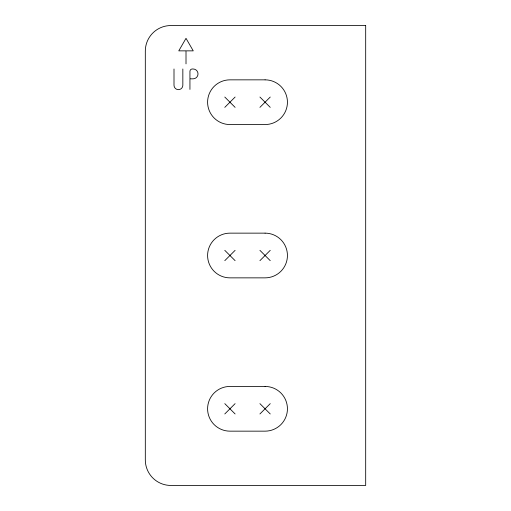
<?xml version="1.0" encoding="UTF-8"?>
<svg xmlns="http://www.w3.org/2000/svg" width="511" height="511" viewBox="0 0 511 511"><rect width="100%" height="100%" fill="white"/><g stroke="black" fill="none" stroke-linecap="round" stroke-linejoin="round"><path stroke-width="0.77" d="M224.789 107.361L235.111 97.039M259.92 107.361L270.242 97.039M224.789 260.661L235.111 250.339M259.92 260.661L270.242 250.339M224.789 413.961L235.111 403.639M259.92 413.961L270.242 403.639M185.499 50.857L178.773 50.857L186.01 38.325L193.247 50.857L186.01 50.857L186.01 63.875M190.45 78.835L193.088 78.835A4.925 4.925 0 0 0 198.013 73.91A4.925 4.925 0 0 0 193.088 68.985L192.334 68.985A2.395 2.395 0 0 0 189.939 71.38L189.939 89.425M259.92 97.039L270.242 107.361M224.789 97.039L235.111 107.361M259.92 250.339L270.242 260.661M224.789 250.339L235.111 260.661M259.92 403.639L270.242 413.961M224.789 403.639L235.111 413.961M182.842 68.985L182.842 85.228A4.42 4.42 0 0 1 178.422 89.649A4.42 4.42 0 0 1 174.002 85.228L174.002 68.985M365.684 25.55L170.866 25.55A25.55 25.55 0 0 0 145.316 51.1L145.316 459.9A25.55 25.55 0 0 0 170.866 485.45L365.684 485.45L365.684 25.55M265.081 79.844L229.95 79.844A22.356 22.356 0 0 0 207.594 102.2A22.356 22.356 0 0 0 229.95 124.556L265.081 124.556A22.356 22.356 0 0 0 287.438 102.2A22.356 22.356 0 0 0 265.081 79.844M265.081 233.144L229.95 233.144A22.356 22.356 0 0 0 207.594 255.5A22.356 22.356 0 0 0 229.95 277.856L265.081 277.856A22.356 22.356 0 0 0 287.438 255.5A22.356 22.356 0 0 0 265.081 233.144M265.081 386.444L229.95 386.444A22.356 22.356 0 0 0 207.594 408.8A22.356 22.356 0 0 0 229.95 431.156L265.081 431.156A22.356 22.356 0 0 0 287.438 408.8A22.356 22.356 0 0 0 265.081 386.444"/></g></svg>
